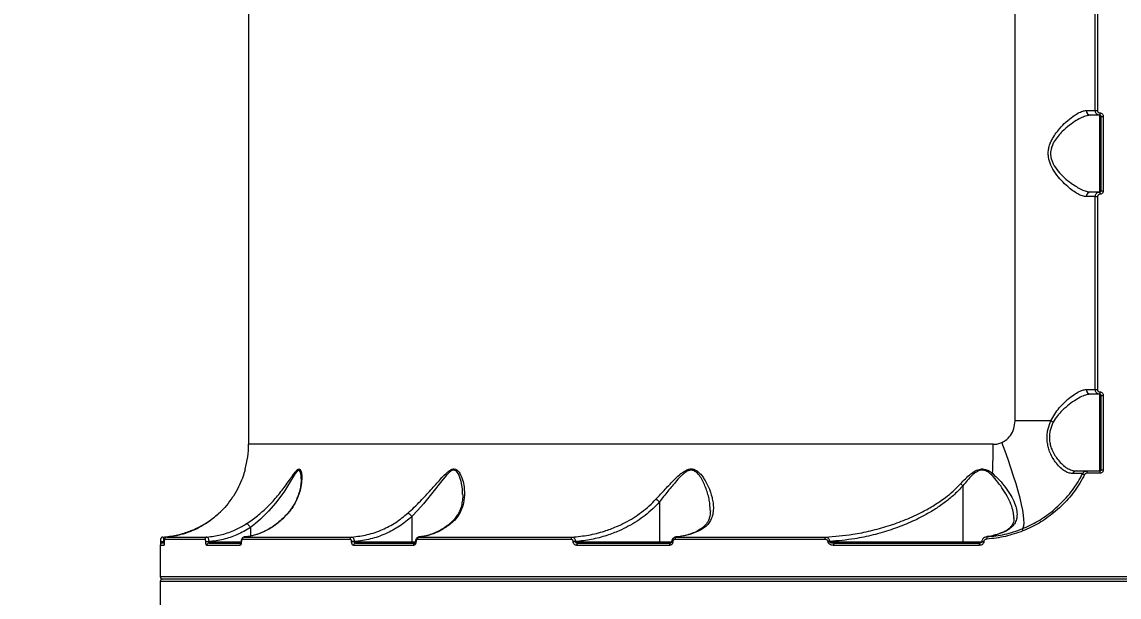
# Model space of a CAD drawing. Header units: millimetres. Extents: x -9608 to 9087, y -7864 to 6934.
# Drawn here: x 2937.5 to 3409.1, y 1965.2 to 2212.6 of the extents above; entities that cross this region are included whole.
import ezdxf

# ---------------------------------------------------------------- set-up
doc = ezdxf.new("R2010")
doc.units = ezdxf.units.MM
for name, color, linetype in [('DIKOM_ОБЪЕКТ', 7, 'Continuous'), ('DIKOM_РАЗМЕР_ЗОНА', 7, 'Continuous'), ('DIKOM_РАЗМЕР_ОБЪЕКТА', 7, 'Continuous')]:
    doc.layers.add(name, color=color, linetype=linetype)
doc.styles.add('style1', font='arial.ttf', dxfattribs={"width": 0.8})
doc.dimstyles.new('1-50', dxfattribs={"dimtxt": 300, "dimasz": 200, "dimexe": 100, "dimexo": 0, "dimgap": 100, "dimtad": 1, "dimtxsty": 'style1', "dimcen": 200, "dimclrd": 7, "dimclre": 7, "dimclrt": 7, "dimadec": 1, "dimazin": 2, "dimtfac": 1, "dimtmove": 0, "dimatfit": 2, "dimfxl": 0, "dimlwd": 25, "dimlwe": 18, "dimarcsym": 0})

# ---------------------------------------------------------------- blocks, each defined once
blk = doc.blocks.new('*D16')
at = {"layer": 'Defpoints', "color": 0, "transparency": 16777216}
for p in [(-6124.98, 3662.49), (7038.99, -2261.04), (7038.99, -7136.19)]:
    blk.add_point(p, dxfattribs=at)
at = {"layer": 'DIKOM_РАЗМЕР_ОБЪЕКТА', "color": 7, "lineweight": 18, "transparency": 16777216}
for p, q in [((-6124.98, 3662.49), (-6124.98, -7236.19)), ((7038.99, -2261.04), (7038.99, -7236.19))]:
    blk.add_line(p, q, dxfattribs=at)
at = {"layer": 'DIKOM_РАЗМЕР_ОБЪЕКТА', "color": 7, "lineweight": 25, "transparency": 16777216}
blk.add_line((-5924.98, -7136.19), (6838.99, -7136.19), dxfattribs=at)
at = {"layer": 'DIKOM_РАЗМЕР_ОБЪЕКТА', "color": 7, "transparency": 16777216}
for points in [[(-5924.98, -7102.86), (-5924.98, -7169.53), (-6124.98, -7136.19)], [(6838.99, -7102.86), (6838.99, -7169.53), (7038.99, -7136.19)]]:
    blk.add_solid(points, dxfattribs=at)
at = {"layer": 'DIKOM_РАЗМЕР_ОБЪЕКТА', "color": 7, "transparency": 16777216, "insert": (326.37, -6882.92), "char_height": 300, "attachment_point": 5, "style": 'style1'}
blk.add_mtext('13200', dxfattribs=at)
blk = doc.blocks.new('*D19')
at = {"layer": 'Defpoints', "color": 0, "transparency": 16777216}
for p in [(-8101.46, 2662.49), (9079.68, -1911.42), (9079.68, -7764.48)]:
    blk.add_point(p, dxfattribs=at)
at = {"layer": 'DIKOM_РАЗМЕР_ЗОНА', "color": 7, "lineweight": 18, "transparency": 16777216}
for p, q in [((-8101.46, 2662.49), (-8101.46, -7864.48)), ((9079.68, -1911.42), (9079.68, -7864.48))]:
    blk.add_line(p, q, dxfattribs=at)
at = {"layer": 'DIKOM_РАЗМЕР_ЗОНА', "color": 7, "lineweight": 25, "transparency": 16777216}
blk.add_line((-7901.46, -7764.48), (8879.68, -7764.48), dxfattribs=at)
at = {"layer": 'DIKOM_РАЗМЕР_ЗОНА', "color": 7, "transparency": 16777216}
for points in [[(-7901.46, -7731.15), (-7901.46, -7797.81), (-8101.46, -7764.48)], [(8879.68, -7731.15), (8879.68, -7797.81), (9079.68, -7764.48)]]:
    blk.add_solid(points, dxfattribs=at)
at = {"layer": 'DIKOM_РАЗМЕР_ЗОНА', "color": 7, "transparency": 16777216, "insert": (369.42, -7511.31), "char_height": 300, "attachment_point": 5, "style": 'style1'}
blk.add_mtext('17200', dxfattribs=at)

msp = doc.modelspace()

# ---------------------------------------------------------------- linework, layer by layer
at = {"layer": 'DIKOM_ОБЪЕКТ', "color": 7, "linetype": 'Continuous', "lineweight": 15}
for p, q in [((3034.885, 2401.013), (3034.885, 2030.913)), ((3364.383, 2040.963), (3364.383, 2390.963)), ((3398.883, 2174.463), (3398.883, 2257.463)), ((3399.844, 2257.463), (3399.844, 2174.463)), ((3395.023, 2174.463), (3398.883, 2174.463)), ((3398.883, 2174.463), (3399.844, 2174.463)), ((3400.882, 2172.463), (3396.838, 2172.463)), ((3400.882, 2139.463), (3400.882, 2172.463)), ((3401.385, 2171.963), (3402.347, 2171.963)), ((3401.385, 2139.963), (3401.385, 2171.963)), ((3402.347, 2171.963), (3402.347, 2139.963)), ((3398.883, 2137.463), (3395.023, 2137.463)), ((3396.838, 2139.463), (3400.882, 2139.463)), ((3398.883, 2137.463), (3399.844, 2137.463)), ((3398.883, 2054.463), (3398.883, 2137.463)), ((3399.844, 2137.463), (3399.844, 2054.463)), ((3401.385, 2139.963), (3402.347, 2139.963)), ((3395.023, 2054.463), (3398.883, 2054.463)), ((3400.882, 2052.463), (3396.838, 2052.463)), ((3398.883, 2054.463), (3399.844, 2054.463)), ((3400.882, 2019.463), (3400.882, 2052.463)), ((3401.385, 2051.963), (3402.347, 2051.963)), ((3401.385, 2019.963), (3401.385, 2051.963)), ((3402.347, 2051.963), (3402.347, 2019.963)), ((3379.794, 2040.963), (3364.383, 2040.963)), ((3355.029, 2030.913), (3034.885, 2030.913)), ((3395.267, 2019.463), (3400.882, 2019.463)), ((3401.385, 2019.963), (3402.347, 2019.963)), ((3057.437, 2016.093), (3057.437, 2016.516)), ((3400.851, 2018.463), (3395.221, 2018.463)), ((3341.968, 2013.076), (3341.968, 1988.963)), ((3211.536, 2006.123), (3211.536, 1988.963)), ((3105.121, 1999.851), (3105.121, 1988.963)), ((2999.683, 1991.02), (3017.078, 1991.02)), ((3033.038, 1991.02), (3079.318, 1991.02)), ((3035.648, 1995.078), (3035.648, 1991.447)), ((3108.218, 1991.02), (3174.045, 1991.02)), ((3218.982, 1991.087), (3218.555, 1991.053)), ((3218.692, 1991.02), (3282.87, 1991.02)), ((3358.737, 1992.861), (3358.707, 1992.851)), ((2996.89, 1987.463), (2996.89, 1973.963)), ((2998.477, 1987.463), (2996.89, 1987.463)), ((2997.058, 1988.996), (2997.058, 1988.963)), ((2998.386, 1988.996), (2997.058, 1988.996)), ((2998.386, 1988.963), (2997.058, 1988.963)), ((2998.492, 1988.463), (2997.882, 1988.463)), ((2998.569, 1989.02), (2998.386, 1988.996)), ((2998.386, 1988.996), (2998.386, 1988.963)), ((2998.386, 1988.963), (2998.645, 1988.963)), ((2998.645, 1989.066), (2998.645, 1988.963)), ((2998.645, 1989.066), (2998.645, 1988.963)), ((3016.193, 1990.023), (2998.752, 1990.023)), ((3016.483, 1988.963), (3016.483, 1989.018)), ((3017.78, 1989.018), (3016.483, 1989.018)), ((3017.78, 1988.963), (3016.483, 1988.963)), ((3031.146, 1987.463), (3016.94, 1987.463)), ((3017.78, 1989.018), (3017.78, 1988.963)), ((3017.78, 1988.963), (3031.696, 1988.963)), ((3017.902, 1988.463), (3031.528, 1988.463)), ((3031.696, 1989.043), (3031.696, 1988.963)), ((3031.772, 1989.043), (3031.696, 1989.043)), ((3031.772, 1988.963), (3031.696, 1988.963)), ((3031.772, 1989.043), (3031.772, 1988.963)), ((3078.571, 1990.023), (3032.184, 1990.023)), ((3079.181, 1988.963), (3079.181, 1989.043)), ((3080.31, 1989.043), (3079.181, 1989.043)), ((3080.31, 1988.963), (3079.181, 1988.963)), ((3105.838, 1987.463), (3080.127, 1987.463)), ((3080.31, 1989.043), (3080.31, 1988.963)), ((3080.31, 1988.963), (3105.121, 1988.963)), ((3080.92, 1988.463), (3106.586, 1988.463)), ((3105.121, 1988.963), (3106.555, 1988.963)), ((3106.601, 1989.018), (3106.601, 1988.963)), ((3106.86, 1989.018), (3106.601, 1989.018)), ((3106.86, 1988.963), (3106.601, 1988.963)), ((3106.86, 1989.018), (3106.86, 1988.963)), ((3173.511, 1990.023), (3107.532, 1990.023)), ((3174.472, 1988.963), (3174.472, 1989.066)), ((3175.372, 1989.066), (3174.472, 1989.066)), ((3175.372, 1988.963), (3174.472, 1988.963)), ((3175.372, 1989.066), (3175.372, 1988.963)), ((3175.372, 1988.963), (3211.536, 1988.963)), ((3215.869, 1987.463), (3175.998, 1987.463)), ((3176.578, 1988.463), (3216.342, 1988.463)), ((3211.536, 1988.963), (3216.754, 1988.963)), ((3216.754, 1988.996), (3216.754, 1988.963)), ((3217.273, 1988.996), (3216.754, 1988.996)), ((3217.273, 1988.963), (3216.754, 1988.963)), ((3217.273, 1988.996), (3217.273, 1988.963)), ((3282.565, 1990.023), (3218.249, 1990.023)), ((3284.03, 1988.963), (3284.03, 1989.085)), ((3284.686, 1989.085), (3284.03, 1989.085)), ((3284.686, 1988.963), (3284.03, 1988.963)), ((3284.686, 1989.085), (3284.686, 1988.963)), ((3284.686, 1988.963), (3341.968, 1988.963)), ((3349.033, 1987.463), (3286.38, 1987.463)), ((3286.685, 1988.463), (3349.2, 1988.463)), ((3341.968, 1988.963), (3350.146, 1988.963)), ((3350.131, 1989.057), (3350.131, 1988.963)), ((3350.131, 1989.057), (3350.986, 1989.057)), ((3350.131, 1988.963), (3350.986, 1988.963)), ((3350.986, 1989.057), (3350.986, 1988.963)), ((3415.881, 1973.963), (2996.89, 1973.963)), ((2996.89, 1971.963), (2996.89, 1958.463)), ((3415.881, 1971.963), (2996.89, 1971.963)), ((3415.881, 1972.963), (2997.882, 1972.963))]:
    msp.add_line(p, q, dxfattribs=at)
at = {"layer": 'DIKOM_ОБЪЕКТ', "color": 7, "linetype": 'Continuous', "lineweight": 15, "flags": 128}
for points in [[(3367.496, 1994.569), (3367.908, 1995.047), (3368.182, 1995.886), (3368.289, 1997.078), (3368.243, 1998.612), (3368.045, 2000.473), (3367.694, 2002.641), (3367.191, 2005.096), (3366.534, 2007.813), (3365.756, 2010.766), (3364.841, 2013.925), (3363.803, 2017.26), (3362.659, 2020.737), (3361.423, 2024.321), (3360.08, 2027.979), (3358.676, 2031.673)], [(3057.437, 2016.516), (3057.437, 2017.623), (3057.086, 2019.276), (3056.689, 2019.753), (3056.14, 2019.658), (3056.125, 2019.653), (3055.942, 2019.506), (3054.965, 2018.296), (3053.363, 2015.712), (3050.281, 2010.778), (3046.664, 2005.773), (3043.521, 2002.112), (3040.057, 1998.674), (3037.891, 1996.803), (3035.648, 1995.086), (3035.648, 1995.085), (3035.648, 1995.085)], [(3126.849, 2009.401), (3126.849, 2011.699), (3126.331, 2014.916), (3125.293, 2017.879), (3124.21, 2019.361), (3123.233, 2019.784), (3122.302, 2019.602), (3122.043, 2019.473), (3120.975, 2018.678), (3119.952, 2017.633), (3117.969, 2015.235), (3114.124, 2010.287), (3110.08, 2005.306), (3107.623, 2002.52), (3105.121, 1999.854), (3105.106, 1999.853), (3105.106, 1999.853)], [(3218.692, 1991.02), (3218.6, 1990.989), (3218.524, 1990.924), (3218.448, 1990.828), (3218.372, 1990.704), (3218.326, 1990.556), (3218.28, 1990.389), (3218.265, 1990.209), (3218.249, 1990.023)], [(3359.058, 1992.917), (3358.813, 1992.887), (3358.737, 1992.861)], [(3105.273, 1988.463), (3105.243, 1988.473), (3105.212, 1988.501), (3105.182, 1988.547), (3105.167, 1988.61), (3105.136, 1988.685), (3105.121, 1988.772), (3105.121, 1988.866), (3105.121, 1988.963)], [(3176.578, 1988.463), (3176.456, 1988.444), (3176.349, 1988.387), (3176.257, 1988.295), (3176.166, 1988.17), (3176.089, 1988.019), (3176.044, 1987.846), (3176.013, 1987.658), (3175.998, 1987.463)], [(3211.688, 1988.463), (3211.658, 1988.473), (3211.627, 1988.501), (3211.597, 1988.547), (3211.581, 1988.61), (3211.566, 1988.685), (3211.551, 1988.772), (3211.536, 1988.866), (3211.536, 1988.963)], [(3216.342, 1988.463), (3216.251, 1988.444), (3216.159, 1988.387), (3216.083, 1988.295), (3216.006, 1988.17), (3215.945, 1988.019), (3215.9, 1987.846), (3215.869, 1987.658), (3215.869, 1987.463)], [(3286.685, 1988.463), (3286.624, 1988.444), (3286.563, 1988.387), (3286.517, 1988.295), (3286.456, 1988.17), (3286.426, 1988.019), (3286.395, 1987.846), (3286.38, 1987.658), (3286.38, 1987.463)], [(3342.136, 1988.463), (3342.105, 1988.473), (3342.075, 1988.501), (3342.044, 1988.547), (3342.014, 1988.61), (3341.998, 1988.685), (3341.983, 1988.772), (3341.968, 1988.866), (3341.968, 1988.963)]]:
    msp.add_lwpolyline(points, dxfattribs=at)
at = {"layer": 'DIKOM_ОБЪЕКТ', "color": 7, "linetype": 'Continuous', "lineweight": 15}
for centre, radius, start, end in [((3396.932, 2174.373), 1.912, 177.29191, 267.18471), ((3406.745, 2173.143), 5.902, 176.88632, 186.60991), ((3396.933, 2137.553), 1.912, 92.82532, 182.70486), ((3406.752, 2138.784), 5.909, 173.3952, 183.10941), ((3396.933, 2054.373), 1.912, 177.29514, 267.17468), ((3406.746, 2053.142), 5.903, 176.88739, 186.60883), ((3383.403, 2046.621), 6.711, 237.47297, 247.47541), ((2994.884, 2030.913), 40, 344.5152, 0), ((3140.406, 2030.182), 214.625, 356.86264, 0.19527), ((3390.839, 2017.699), 1.765, 91.90604, 158.76605), ((3400.513, 2018.722), 5.298, 171.95838, 182.79931), ((3406.745, 2018.784), 5.902, 173.39009, 183.11368), ((3358.641, 2014.745), 5.393, 136.82232, 145.34707), ((3401.063, 2031.444), 15.115, 239.89737, 243.51082), ((3336.003, 2006.935), 8.561, 45.83211, 54.73572), ((3383.604, 2003.842), 3.578, 207.67701, 222.94053), ((2999.763, 1990.012), 1.011, 94.55391, 179.39791), ((3017.157, 1990.059), 0.965, 94.7134, 182.11481), ((3033.146, 1990.063), 0.963, 96.42376, 182.39622), ((3079.51, 1990.097), 0.943, 101.76095, 184.52117), ((3108.473, 1990.11), 0.945, 105.61634, 185.28875), ((3174.448, 1990.163), 0.947, 115.17355, 188.48828), ((3283.739, 1990.209), 1.188, 136.9592, 189.01252), ((3353.999, 1990.505), 1.756, 159.10475, 192.12723), ((3370.391, 1994.879), 2.912, 186.10727, 205.14444), ((2997.884, 1987.463), 1, 90, 180), ((2999.459, 1987.47), 0.982, 153.02261, 180.38857), ((3017.931, 1987.473), 0.99, 91.67923, 180.59086), ((3032.216, 1987.457), 1.07, 128.9871, 179.65772), ((3081.035, 1987.557), 0.913, 97.21827, 185.93001), ((3106.794, 1987.55), 0.96, 111.09019, 185.22447), ((3350.681, 1987.7), 1.666, 152.75196, 188.19496), ((2997.884, 1973.963), 1, 180, 270), ((2997.884, 1971.963), 1, 90, 180)]:
    msp.add_arc(centre, radius, start, end, dxfattribs=at)
for points, knots in [([(3395.023, 2137.463), (3394.481, 2137.525), (3393.378, 2137.65), (3391.402, 2138.572), (3389.272, 2139.926), (3386.899, 2141.796), (3384.327, 2144.261), (3381.764, 2147.337), (3379.713, 2150.753), (3378.782, 2153.866), (3378.623, 2156.31), (3378.853, 2158.177), (3379.361, 2160.026), (3380.284, 2162.132), (3381.681, 2164.384), (3383.758, 2167.027), (3386.321, 2169.636), (3389.023, 2171.842), (3391.454, 2173.386), (3393.428, 2174.297), (3394.522, 2174.411), (3395.023, 2174.463)], [0, 0, 0, 0, 0.0545306, 0.1109926, 0.1659291, 0.2220385, 0.2890502, 0.3579032, 0.4226225, 0.4773571, 0.5047171, 0.533075, 0.5623102, 0.5923537, 0.639954, 0.6886358, 0.7592955, 0.8321003, 0.8902229, 0.9498492, 1, 1, 1, 1]), ([(3400.882, 2172.463), (3400.733, 2172.473), (3400.364, 2172.496), (3399.805, 2172.741), (3399.301, 2173.192), (3398.94, 2173.785), (3398.902, 2174.238), (3398.883, 2174.463)], [0, 0, 0, 0, 0.1424225, 0.3540931, 0.5693732, 0.7856537, 1, 1, 1, 1]), ([(3399.844, 2174.463), (3399.858, 2174.351), (3399.886, 2174.13), (3400.042, 2173.82), (3400.306, 2173.605), (3400.587, 2173.478), (3400.774, 2173.468), (3400.851, 2173.463)], [0, 0, 0, 0, 0.2140486, 0.4246436, 0.6426411, 0.8533771, 1, 1, 1, 1]), ([(3396.838, 2172.463), (3396.314, 2172.416), (3395.177, 2172.314), (3393.091, 2171.512), (3390.577, 2170.158), (3387.737, 2168.185), (3385.054, 2165.897), (3382.849, 2163.512), (3381.395, 2161.523), (3380.404, 2159.619), (3379.763, 2157.682), (3379.623, 2155.954), (3379.804, 2154.332), (3380.125, 2153.045), (3381.078, 2150.856), (3382.92, 2148.264), (3385.582, 2145.523), (3388.283, 2143.355), (3390.779, 2141.668), (3392.982, 2140.472), (3395.062, 2139.638), (3396.24, 2139.522), (3396.838, 2139.463)], [0, 0, 0, 0, 0.0507241, 0.1099636, 0.1707792, 0.242667, 0.3165545, 0.3637567, 0.4120251, 0.4401003, 0.4688714, 0.5101065, 0.521086, 0.5467956, 0.5734052, 0.6369821, 0.7045206, 0.7742033, 0.8302722, 0.8872707, 0.9427967, 1, 1, 1, 1]), ([(3400.851, 2173.463), (3400.959, 2173.455), (3401.237, 2173.436), (3401.66, 2173.258), (3402.046, 2172.92), (3402.307, 2172.469), (3402.334, 2172.132), (3402.347, 2171.963)], [0, 0, 0, 0, 0.1375238, 0.3551455, 0.5714577, 0.7860179, 1, 1, 1, 1]), ([(3401.385, 2171.963), (3401.379, 2172.019), (3401.365, 2172.13), (3401.286, 2172.281), (3401.159, 2172.399), (3401.013, 2172.453), (3400.918, 2172.46), (3400.882, 2172.463)], [0, 0, 0, 0, 0.2133886, 0.4235361, 0.6339462, 0.8627258, 1, 1, 1, 1]), ([(3398.883, 2137.463), (3398.891, 2137.61), (3398.912, 2137.982), (3399.16, 2138.541), (3399.607, 2139.055), (3400.21, 2139.394), (3400.659, 2139.44), (3400.882, 2139.463)], [0, 0, 0, 0, 0.1406623, 0.3560374, 0.5700687, 0.7870623, 1, 1, 1, 1]), ([(3400.851, 2138.463), (3400.737, 2138.453), (3400.511, 2138.432), (3400.214, 2138.254), (3399.979, 2138.007), (3399.871, 2137.72), (3399.852, 2137.536), (3399.844, 2137.463)], [0, 0, 0, 0, 0.2172153, 0.4294685, 0.6461919, 0.8590739, 1, 1, 1, 1]), ([(3402.347, 2139.963), (3402.342, 2139.853), (3402.331, 2139.573), (3402.138, 2139.154), (3401.801, 2138.771), (3401.352, 2138.515), (3401.017, 2138.48), (3400.851, 2138.463)], [0, 0, 0, 0, 0.1408428, 0.3569948, 0.5724333, 0.7883166, 1, 1, 1, 1]), ([(3400.882, 2139.463), (3400.939, 2139.469), (3401.053, 2139.481), (3401.207, 2139.563), (3401.317, 2139.694), (3401.372, 2139.834), (3401.382, 2139.926), (3401.385, 2139.963)], [0, 0, 0, 0, 0.2173417, 0.4379085, 0.6475658, 0.8597298, 1, 1, 1, 1]), ([(3379.794, 2040.963), (3380.317, 2041.986), (3381.365, 2044.033), (3383.631, 2046.884), (3386.259, 2049.582), (3388.976, 2051.807), (3391.402, 2053.357), (3393.405, 2054.29), (3394.508, 2054.408), (3395.023, 2054.463)], [0, 0, 0, 0, 0.1281683, 0.2566459, 0.4269155, 0.5969319, 0.737482, 0.8775581, 1, 1, 1, 1]), ([(3396.838, 2052.463), (3396.293, 2052.414), (3395.128, 2052.308), (3393.032, 2051.48), (3390.505, 2050.11), (3387.655, 2048.129), (3384.929, 2045.745), (3382.525, 2043.211), (3381.401, 2041.36), (3380.832, 2040.422)], [0, 0, 0, 0, 0.1229168, 0.262427, 0.4059996, 0.5748221, 0.7480685, 0.8723483, 1, 1, 1, 1]), ([(3400.882, 2052.463), (3400.733, 2052.472), (3400.363, 2052.496), (3399.805, 2052.741), (3399.301, 2053.192), (3398.94, 2053.786), (3398.902, 2054.238), (3398.883, 2054.463)], [0, 0, 0, 0, 0.1424183, 0.3541121, 0.5693859, 0.78566, 1, 1, 1, 1]), ([(3399.844, 2054.463), (3399.858, 2054.351), (3399.886, 2054.13), (3400.042, 2053.82), (3400.306, 2053.605), (3400.586, 2053.478), (3400.774, 2053.467), (3400.851, 2053.463)], [0, 0, 0, 0, 0.2141745, 0.4247465, 0.6426214, 0.8533931, 1, 1, 1, 1]), ([(3400.851, 2053.463), (3400.959, 2053.455), (3401.237, 2053.435), (3401.66, 2053.258), (3402.046, 2052.92), (3402.307, 2052.469), (3402.334, 2052.132), (3402.347, 2051.963)], [0, 0, 0, 0, 0.1375336, 0.3551327, 0.5715274, 0.786103, 1, 1, 1, 1]), ([(3401.385, 2051.963), (3401.379, 2052.019), (3401.365, 2052.13), (3401.286, 2052.281), (3401.159, 2052.399), (3401.013, 2052.453), (3400.918, 2052.46), (3400.882, 2052.463)], [0, 0, 0, 0, 0.21340967, 0.42331003, 0.63394438, 0.8627465, 1, 1, 1, 1]), ([(3358.676, 2031.673), (3359.198, 2031.939), (3360.654, 2032.685), (3362.574, 2034.697), (3364.094, 2037.643), (3364.286, 2039.85), (3364.383, 2040.963)], [0, 0, 0, 0, 0.1533485, 0.4283857, 0.711478, 1, 1, 1, 1]), ([(3389.194, 2018.338), (3388.583, 2018.398), (3387.342, 2018.521), (3385.411, 2019.522), (3383.526, 2021.106), (3381.803, 2023.094), (3380.388, 2025.398), (3379.321, 2027.603), (3378.631, 2029.855), (3378.196, 2031.993), (3378.108, 2034.275), (3378.403, 2037.119), (3379.102, 2039.368), (3379.702, 2040.75), (3379.794, 2040.963)], [0, 0, 0, 0, 0.1084139, 0.2202783, 0.3275633, 0.4384002, 0.5237376, 0.6115682, 0.6744809, 0.739111, 0.8027882, 0.86892, 0.9797516, 1, 1, 1, 1]), ([(3380.832, 2040.422), (3380.734, 2040.227), (3380.108, 2038.971), (3379.405, 2036.988), (3379.105, 2034.484), (3379.144, 2033.075), (3379.332, 2031.648), (3379.63, 2030.199), (3380.415, 2028.143), (3381.516, 2026.072), (3383.014, 2023.956), (3384.809, 2022.08), (3386.783, 2020.61), (3388.81, 2019.65), (3390.118, 2019.526), (3390.781, 2019.463)], [0, 0, 0, 0, 0.0200901, 0.128696, 0.1852236, 0.2439611, 0.2548276, 0.3167041, 0.3805914, 0.4664618, 0.5545682, 0.6637905, 0.776049, 0.8865119, 1, 1, 1, 1]), ([(3355.029, 2030.913), (3355.09, 2030.914), (3355.735, 2030.917), (3356.99, 2031.044), (3358.108, 2031.461), (3358.676, 2031.673)], [0, 0, 0, 0, 0.0488894, 0.5165817, 1, 1, 1, 1]), ([(3033.435, 2020.242), (3033.436, 2020.253), (3033.439, 2020.284), (3033.229, 2019.427), (3032.818, 2018.085), (3032.014, 2015.758), (3030.659, 2012.589), (3028.933, 2009.49), (3027.733, 2007.754), (3027.423, 2007.306)], [0, 0, 0, 0, 0.0622884, 0.1624419, 0.281499, 0.401117, 0.6559999, 0.9111929, 1, 1, 1, 1]), ([(3034, 1996.788), (3034.796, 1997.32), (3036.388, 1998.385), (3039.258, 2000.599), (3042.496, 2003.44), (3046.249, 2007.32), (3049.839, 2011.772), (3052.732, 2015.877), (3054.68, 2018.742), (3055.673, 2019.878), (3056.319, 2020.304), (3056.79, 2020.386), (3057.364, 2019.766), (3057.794, 2017.998), (3057.803, 2015.172), (3057.204, 2011.351), (3055.811, 2007.183), (3053.869, 2003.686), (3052.325, 2001.827), (3051.913, 2001.331)], [0, 0, 0, 0, 0.0444672, 0.0889327, 0.1636002, 0.2382461, 0.3367638, 0.4352424, 0.4935157, 0.5321015, 0.5401873, 0.5664792, 0.592657, 0.6382133, 0.7083301, 0.7787017, 0.8724398, 0.96596, 1, 1, 1, 1]), ([(3103.397, 2001.331), (3104.305, 2002.168), (3106.121, 2003.841), (3109.449, 2007.161), (3113.245, 2011.296), (3116.79, 2015.31), (3119.27, 2017.958), (3120.767, 2019.313), (3122.02, 2020.129), (3123.31, 2020.448), (3124.638, 2019.912), (3125.897, 2018.291), (3126.964, 2015.742), (3127.677, 2012.09), (3127.802, 2007.902), (3126.928, 2003.861), (3125.373, 2000.639), (3123.729, 1998.44), (3122.37, 1997.249), (3121.844, 1996.788)], [0, 0, 0, 0, 0.0567767, 0.1135713, 0.2117662, 0.3100671, 0.3620604, 0.388712, 0.4154137, 0.4458095, 0.4741682, 0.5168161, 0.5810055, 0.645385, 0.7421858, 0.8388412, 0.9001281, 0.9613708, 1, 1, 1, 1]), ([(3210.025, 2007.306), (3211.34, 2008.742), (3214.003, 2011.648), (3217.558, 2015.42), (3220.289, 2017.988), (3222.151, 2019.334), (3223.633, 2020.115), (3225.191, 2020.419), (3226.797, 2020.079), (3228.273, 2019.086), (3229.595, 2017.697), (3231.066, 2015.582), (3232.787, 2012.347), (3234.023, 2008.791), (3234.613, 2005.668), (3234.759, 2003.19), (3234.528, 2000.648), (3233.686, 1998.319), (3232.353, 1996.374), (3230.733, 1994.885), (3229.326, 1994.124), (3228.686, 1993.779)], [0, 0, 0, 0, 0.0913516, 0.1849492, 0.2390059, 0.2665514, 0.294695, 0.3211058, 0.347491, 0.3830779, 0.4183789, 0.4536172, 0.5268271, 0.6259641, 0.6771217, 0.7282611, 0.7903987, 0.8541091, 0.9046792, 0.9566911, 1, 1, 1, 1]), ([(3233.34, 2002.47), (3233.276, 2003.913), (3233.14, 2006.959), (3231.927, 2010.941), (3230.652, 2014.191), (3229.469, 2016.472), (3228.067, 2018.317), (3226.602, 2019.529), (3225.146, 2019.896), (3223.779, 2019.576), (3222.53, 2018.812), (3221.691, 2018.119), (3220.445, 2016.968), (3218.314, 2014.639), (3215.129, 2010.69), (3212.734, 2007.646), (3211.536, 2006.123)], [0, 0, 0, 0, 0.1289742, 0.2722174, 0.3393081, 0.4064583, 0.4730904, 0.520232, 0.5543041, 0.5882094, 0.622385, 0.6571465, 0.6628098, 0.7380415, 0.8688644, 1, 1, 1, 1]), ([(3340.945, 2013.925), (3341.634, 2014.668), (3343.011, 2016.153), (3345.124, 2018.047), (3347.259, 2019.558), (3349.288, 2020.352), (3351.308, 2020.323), (3353.102, 2019.65), (3354.16, 2018.85), (3354.709, 2018.435)], [0, 0, 0, 0, 0.1849386, 0.3696798, 0.5092039, 0.6526206, 0.7508097, 0.8706079, 1, 1, 1, 1]), ([(3354.205, 2017.812), (3353.719, 2018.244), (3352.802, 2019.061), (3351.204, 2019.793), (3349.481, 2019.821), (3348.333, 2019.332), (3347.081, 2018.575), (3345.657, 2017.379), (3343.79, 2015.394), (3342.576, 2013.849), (3341.968, 2013.076)], [0, 0, 0, 0, 0.1299718, 0.2453407, 0.3381593, 0.4560574, 0.4776233, 0.6178351, 0.8087266, 1, 1, 1, 1]), ([(3390.781, 2019.463), (3391.624, 2019.463), (3393.362, 2019.463), (3394.942, 2019.463), (3395.158, 2019.463), (3395.267, 2019.463)], [0, 0, 0, 0, 0.31743689, 0.65389584, 1, 1, 1, 1]), ([(3393.481, 2018.367), (3393.511, 2018.419), (3393.652, 2018.664), (3393.992, 2019.055), (3394.595, 2019.394), (3395.044, 2019.44), (3395.267, 2019.463)], [0, 0, 0, 0, 0.0817643, 0.3870156, 0.6964458, 1, 1, 1, 1]), ([(3402.347, 2019.963), (3402.342, 2019.853), (3402.331, 2019.573), (3402.138, 2019.154), (3401.801, 2018.771), (3401.352, 2018.515), (3401.017, 2018.48), (3400.851, 2018.463)], [0, 0, 0, 0, 0.14075328, 0.357017, 0.57239751, 0.78829891, 1, 1, 1, 1]), ([(3400.882, 2019.463), (3400.939, 2019.469), (3401.053, 2019.481), (3401.207, 2019.563), (3401.317, 2019.694), (3401.372, 2019.834), (3401.382, 2019.926), (3401.385, 2019.963)], [0, 0, 0, 0, 0.2173529, 0.4379311, 0.6478291, 0.8597226, 1, 1, 1, 1]), ([(3057.498, 2016.518), (3057.497, 2016.164), (3057.493, 2015.239), (3057.352, 2013.514), (3056.933, 2011.326), (3056.224, 2008.892), (3055.227, 2006.54), (3054.018, 2004.349), (3052.822, 2002.608), (3051.941, 2001.603), (3051.608, 2001.223)], [0, 0, 0, 0, 0.0739277, 0.1932517, 0.3370467, 0.489014, 0.6477869, 0.7868357, 0.9194309, 1, 1, 1, 1]), ([(3363.864, 1999.22), (3363.852, 1999.904), (3363.824, 2001.514), (3362.992, 2004.371), (3361.525, 2007.749), (3359.464, 2011.229), (3357.097, 2014.683), (3355.175, 2016.762), (3354.205, 2017.812)], [0, 0, 0, 0, 0.122551, 0.2885892, 0.472805, 0.6614112, 0.8291136, 1, 1, 1, 1]), ([(3354.709, 2018.435), (3355.74, 2017.468), (3357.827, 2015.509), (3360.395, 2012.247), (3362.645, 2008.925), (3364.227, 2005.736), (3365.158, 2002.8), (3365.353, 2000.308), (3364.919, 1998.118), (3363.917, 1996.263), (3362.28, 1994.616), (3360.532, 1993.549), (3359.341, 1993.038), (3359.058, 1992.917)], [0, 0, 0, 0, 0.1024683, 0.2075037, 0.3192031, 0.4334836, 0.5323884, 0.6339351, 0.7172357, 0.8028144, 0.8862169, 0.9729539, 1, 1, 1, 1]), ([(3380.435, 2002.18), (3382.501, 2004.016), (3385.629, 2006.797), (3389.11, 2011.197), (3391.514, 2014.673), (3392.832, 2017.148), (3393.481, 2018.367)], [0, 0, 0, 0, 0.3954128, 0.5986961, 0.8024267, 1, 1, 1, 1]), ([(3394.321, 2017.915), (3393.656, 2016.673), (3392.325, 2014.188), (3389.939, 2010.689), (3387.257, 2007.363), (3384.287, 2004.23), (3382.085, 2002.345), (3380.984, 2001.404)], [0, 0, 0, 0, 0.1974729, 0.3951094, 0.5930128, 0.7966734, 1, 1, 1, 1]), ([(3393.481, 2018.367), (3393.389, 2018.365), (3393.2, 2018.362), (3391.798, 2018.354), (3390.307, 2018.345), (3389.442, 2018.34), (3389.194, 2018.338)], [0, 0, 0, 0, 0.3361544, 0.6820799, 0.9087552, 1, 1, 1, 1]), ([(3395.221, 2018.463), (3395.107, 2018.453), (3394.881, 2018.432), (3394.583, 2018.254), (3394.407, 2018.065), (3394.335, 2017.941), (3394.321, 2017.915)], [0, 0, 0, 0, 0.3088278, 0.6106443, 0.9188029, 1, 1, 1, 1]), ([(3126.941, 2009.385), (3126.948, 2009.19), (3126.984, 2008.129), (3126.79, 2006.296), (3126.313, 2004.035), (3125.575, 2002.061), (3124.637, 2000.329), (3123.403, 1998.715), (3122.289, 1997.492), (3121.472, 1996.886), (3121.265, 1996.732)], [0, 0, 0, 0, 0.0404698, 0.2201058, 0.3909958, 0.534076, 0.6703161, 0.8143774, 0.9528657, 1, 1, 1, 1]), ([(3282.87, 1991.02), (3286.804, 1991.329), (3293.329, 1991.841), (3302.314, 1993.655), (3309.918, 1995.732), (3317.41, 1998.425), (3324.022, 2001.462), (3329.705, 2004.692), (3334.092, 2007.685), (3337.867, 2010.762), (3339.916, 2012.868), (3340.945, 2013.925)], [0, 0, 0, 0, 0.1866614, 0.3097093, 0.4327305, 0.5585641, 0.6843855, 0.7740435, 0.8643937, 0.9318558, 1, 1, 1, 1]), ([(3341.968, 2013.076), (3340.797, 2011.821), (3338.456, 2009.311), (3334.45, 2006.039), (3330.19, 2003.056), (3324.884, 1999.949), (3318.555, 1996.884), (3311.094, 1994.058), (3303.385, 1991.835), (3294.566, 1989.97), (3288.288, 1989.407), (3284.686, 1989.085)], [0, 0, 0, 0, 0.0792832, 0.1586078, 0.2405285, 0.3226573, 0.4472281, 0.5719177, 0.6998837, 0.8278489, 1, 1, 1, 1]), ([(3027.423, 2007.306), (3026.513, 2006.099), (3024.679, 2003.669), (3021.592, 2000.624), (3018.341, 1997.984), (3014.964, 1995.781), (3011.397, 1993.961), (3007.706, 1992.546), (3003.777, 1991.492), (3001.084, 1991.182), (2999.683, 1991.02)], [0, 0, 0, 0, 0.1235683, 0.2488795, 0.3690468, 0.4907781, 0.6126353, 0.7379801, 0.8635779, 1, 1, 1, 1]), ([(3174.045, 1991.02), (3176.362, 1991.243), (3181.025, 1991.692), (3187.38, 1993.317), (3193.912, 1995.728), (3199.286, 1998.517), (3203.907, 2001.701), (3207.156, 2004.352), (3209.09, 2006.343), (3210.025, 2007.306)], [0, 0, 0, 0, 0.1741166, 0.350309, 0.488106, 0.6923651, 0.7971622, 0.9019422, 1, 1, 1, 1]), ([(3211.536, 2006.126), (3210.581, 2005.116), (3208.637, 2003.058), (3205.388, 2000.32), (3201.875, 1997.814), (3198.147, 1995.596), (3193.816, 1993.485), (3188.534, 1991.485), (3182.236, 1989.811), (3177.67, 1989.316), (3175.372, 1989.066)], [0, 0, 0, 0, 0.1000471, 0.20369703, 0.30736449, 0.41379064, 0.52047258, 0.66026688, 0.82904858, 1, 1, 1, 1]), ([(3210.025, 2007.306), (3210.076, 2007.279), (3210.237, 2007.192), (3210.564, 2006.964), (3211.04, 2006.584), (3211.369, 2006.28), (3211.536, 2006.126)], [0, 0, 0, 0, 0.1097577, 0.349539, 0.6716306, 1, 1, 1, 1]), ([(3211.536, 2006.123), (3211.536, 2006.124), (3211.536, 2006.125), (3211.536, 2006.126), (3211.536, 2006.126), (3211.536, 2006.126)], [0, 0, 0, 0, 0.4959982, 0.8540179, 1, 1, 1, 1]), ([(3010.135, 1993.779), (3010.729, 1994.023), (3012.179, 1994.618), (3014.498, 1995.778), (3017.316, 1997.452), (3020.156, 1999.485), (3021.935, 2001.132), (3022.769, 2001.905)], [0, 0, 0, 0, 0.1308338, 0.3189604, 0.5070458, 0.7688743, 1, 1, 1, 1]), ([(3051.913, 2001.331), (3050.661, 2000.008), (3048.125, 1997.327), (3044.237, 1994.673), (3040.471, 1992.797), (3036.897, 1991.56), (3034.33, 1991.201), (3033.038, 1991.02)], [0, 0, 0, 0, 0.23072684, 0.46732142, 0.62676139, 0.81210292, 1, 1, 1, 1]), ([(3051.654, 2001.174), (3050.992, 2000.449), (3049.631, 1998.959), (3047.39, 1997.017), (3045.011, 1995.278), (3042.553, 1993.822), (3040.865, 1993.095), (3040.042, 1992.74)], [0, 0, 0, 0, 0.1918446, 0.3942643, 0.5981385, 0.803916, 1, 1, 1, 1]), ([(3051.913, 2001.331), (3051.877, 2001.317), (3051.783, 2001.28), (3051.703, 2001.208), (3051.654, 2001.165)], [0, 0, 0, 0, 0.38460635, 1, 1, 1, 1]), ([(3079.318, 1991.02), (3081.541, 1991.291), (3086.045, 1991.841), (3092.378, 1994.065), (3098.297, 1997.151), (3101.682, 1999.926), (3103.397, 2001.331)], [0, 0, 0, 0, 0.2535967, 0.5139532, 0.7538114, 1, 1, 1, 1]), ([(3105.121, 1999.851), (3103.386, 1998.411), (3099.874, 1995.495), (3093.814, 1992.289), (3087.257, 1989.937), (3082.646, 1989.344), (3080.31, 1989.043)], [0, 0, 0, 0, 0.2421325, 0.49014, 0.7416391, 1, 1, 1, 1]), ([(3103.397, 2001.331), (3103.431, 2001.317), (3103.532, 2001.273), (3103.803, 2001.123), (3104.198, 2000.821), (3104.67, 2000.361), (3104.96, 2000.023), (3105.106, 1999.853)], [0, 0, 0, 0, 0.0863848, 0.2547826, 0.5049573, 0.7515052, 1, 1, 1, 1]), ([(3105.106, 1999.853), (3105.113, 1999.855), (3105.121, 1999.857), (3105.121, 1999.851), (3105.121, 1999.851), (3105.121, 1999.851)], [0, 0, 0, 0, 0.9015216, 0.9859421, 1, 1, 1, 1]), ([(3233.401, 2002.497), (3233.389, 2001.992), (3233.361, 2000.833), (3233.018, 1999.276), (3232.491, 1997.842), (3231.739, 1996.651), (3230.666, 1995.538), (3229.443, 1994.585), (3228.451, 1994.069), (3228.015, 1993.842)], [0, 0, 0, 0, 0.1332761, 0.3056501, 0.4477033, 0.5938386, 0.7433292, 0.8871226, 1, 1, 1, 1]), ([(3367.496, 1994.569), (3369.77, 1995.577), (3374.368, 1997.614), (3378.398, 2000.647), (3380.435, 2002.18)], [0, 0, 0, 0, 0.4945451, 1, 1, 1, 1]), ([(3380.984, 2001.404), (3378.951, 1999.874), (3374.834, 1996.776), (3370.134, 1994.695), (3367.755, 1993.642)], [0, 0, 0, 0, 0.4937271, 1, 1, 1, 1]), ([(3017.078, 1991.02), (3019.007, 1991.262), (3022.917, 1991.753), (3027.884, 1993.479), (3031.555, 1995.271), (3033.323, 1996.368), (3034, 1996.788)], [0, 0, 0, 0, 0.3245347, 0.6574882, 0.868837, 1, 1, 1, 1]), ([(3034, 1996.788), (3034.015, 1996.788), (3034.074, 1996.787), (3034.219, 1996.744), (3034.491, 1996.554), (3034.898, 1996.173), (3035.306, 1995.663), (3035.534, 1995.277), (3035.648, 1995.085)], [0, 0, 0, 0, 0.0387303, 0.1499554, 0.3614216, 0.5764942, 0.7893732, 1, 1, 1, 1]), ([(3121.326, 1996.717), (3121.022, 1996.464), (3119.965, 1995.586), (3118.052, 1994.352), (3115.566, 1993.044), (3113.017, 1992.042), (3110.524, 1991.348), (3108.886, 1991.146), (3108.127, 1991.052)], [0, 0, 0, 0, 0.0758768, 0.2640961, 0.4542231, 0.6444913, 0.8353488, 1, 1, 1, 1]), ([(3121.844, 1996.788), (3120.502, 1995.81), (3117.784, 1993.829), (3113.744, 1992.13), (3110.517, 1991.298), (3108.814, 1991.092), (3108.218, 1991.02)], [0, 0, 0, 0, 0.3181941, 0.6442006, 0.8754916, 1, 1, 1, 1]), ([(3121.844, 1996.788), (3121.819, 1996.788), (3121.718, 1996.787), (3121.539, 1996.763), (3121.438, 1996.674), (3121.387, 1996.629)], [0, 0, 0, 0, 0.1420363, 0.5632552, 1, 1, 1, 1]), ([(3363.895, 1999.225), (3363.904, 1999.051), (3363.938, 1998.407), (3363.704, 1997.438), (3363.261, 1996.327), (3362.563, 1995.367), (3361.652, 1994.483), (3360.475, 1993.704), (3359.485, 1993.152), (3358.841, 1992.916), (3358.707, 1992.867)], [0, 0, 0, 0, 0.0622848, 0.2308103, 0.4061888, 0.553316, 0.6921298, 0.8401171, 0.9667372, 1, 1, 1, 1]), ([(2998.004, 1991.017), (2997.999, 1991.017), (2997.878, 1991.029), (2997.665, 1990.943), (2997.428, 1990.781), (2997.257, 1990.61), (2997.162, 1990.431), (2997.126, 1990.281), (2997.08, 1990.178), (2997.095, 1990.092), (2997.052, 1989.954), (2997.06, 1989.726), (2997.058, 1989.348), (2997.058, 1989.105), (2997.058, 1988.996)], [0, 0, 0, 0, 0.0052482, 0.1246874, 0.2195862, 0.3032974, 0.3710337, 0.4261181, 0.4671089, 0.5036932, 0.5649025, 0.7524887, 0.8880899, 1, 1, 1, 1]), ([(2998.004, 1991.017), (2997.999, 1991.017), (2997.878, 1991.029), (2997.665, 1990.943), (2997.428, 1990.781), (2997.257, 1990.61), (2997.162, 1990.431), (2997.126, 1990.281), (2997.08, 1990.178), (2997.095, 1990.092), (2997.052, 1989.954), (2997.06, 1989.726), (2997.058, 1989.348), (2997.058, 1989.105), (2997.058, 1988.996)], [0, 0, 0, 0, 0.0052482, 0.1246874, 0.2195862, 0.3032974, 0.3710337, 0.4261181, 0.4671089, 0.5036932, 0.5649025, 0.7524887, 0.8880899, 1, 1, 1, 1]), ([(2998.019, 1991.02), (2999.941, 1991.238), (3003.711, 1991.666), (3007.714, 1992.863), (3009.8, 1993.652), (3010.135, 1993.779)], [0, 0, 0, 0, 0.4661047, 0.9141967, 1, 1, 1, 1]), ([(2998.019, 1991.02), (2998.051, 1991.006), (2998.12, 1990.976), (2998.197, 1990.683), (2998.3, 1990.223), (2998.361, 1989.642), (2998.378, 1989.212), (2998.386, 1988.996)], [0, 0, 0, 0, 0.18482989, 0.39840646, 0.60122743, 0.79904658, 1, 1, 1, 1]), ([(2999.667, 1991.02), (2999.667, 1991.02), (2999.667, 1991.106), (2999.283, 1990.914), (2999.084, 1990.787), (2998.895, 1990.589), (2998.81, 1990.39), (2998.738, 1990.197), (2998.697, 1989.959), (2998.66, 1989.645), (2998.644, 1989.285), (2998.645, 1989.092), (2998.645, 1989.029)], [0, 0, 0, 0, 0.0001186, 0.1295259, 0.2344952, 0.3265876, 0.4080862, 0.4901606, 0.6057908, 0.7967832, 0.933929, 1, 1, 1, 1]), ([(3010.135, 1993.779), (3010.14, 1993.782), (3010.179, 1993.809), (3010.329, 1993.815), (3010.431, 1993.705), (3010.455, 1993.678)], [0, 0, 0, 0, 0.09375895, 0.7797105, 1, 1, 1, 1]), ([(3017.078, 1991.02), (3017.151, 1990.999), (3017.298, 1990.956), (3017.474, 1990.609), (3017.654, 1990.105), (3017.751, 1989.541), (3017.771, 1989.167), (3017.78, 1989.018)], [0, 0, 0, 0, 0.2143912, 0.4272818, 0.6424286, 0.8575782, 1, 1, 1, 1]), ([(3035.648, 1995.078), (3033.76, 1993.985), (3030.066, 1991.848), (3024.007, 1989.805), (3019.872, 1989.283), (3017.78, 1989.018)], [0, 0, 0, 0, 0.340502, 0.6663342, 1, 1, 1, 1]), ([(3032.993, 1990.998), (3032.878, 1990.984), (3032.624, 1990.954), (3032.289, 1990.734), (3032.014, 1990.401), (3031.798, 1989.933), (3031.674, 1989.446), (3031.703, 1989.122), (3031.711, 1989.043)], [0, 0, 0, 0, 0.1315463, 0.2916506, 0.4519482, 0.6475123, 0.9135471, 1, 1, 1, 1]), ([(3040.042, 1992.74), (3040.001, 1992.721), (3039.094, 1992.306), (3037.264, 1991.774), (3034.941, 1991.212), (3033.512, 1991.094), (3032.993, 1991.051)], [0, 0, 0, 0, 0.01785952, 0.39847603, 0.78150211, 1, 1, 1, 1]), ([(3035.648, 1995.085), (3035.648, 1995.083), (3035.648, 1995.081), (3035.648, 1995.079), (3035.648, 1995.078)], [0, 0, 0, 0, 0.5877548, 1, 1, 1, 1]), ([(3079.318, 1991.02), (3079.4, 1991.005), (3079.583, 1990.97), (3079.862, 1990.705), (3080.088, 1990.257), (3080.274, 1989.687), (3080.298, 1989.257), (3080.31, 1989.043)], [0, 0, 0, 0, 0.1698103, 0.3811308, 0.5866404, 0.7935466, 1, 1, 1, 1]), ([(3108.127, 1990.999), (3108.096, 1991.001), (3107.879, 1991.017), (3107.488, 1990.83), (3107.055, 1990.459), (3106.736, 1989.921), (3106.577, 1989.405), (3106.609, 1989.092), (3106.616, 1989.018)], [0, 0, 0, 0, 0.034393, 0.2451912, 0.4474088, 0.6705216, 0.9221067, 1, 1, 1, 1]), ([(3108.127, 1991.052), (3107.945, 1991.028), (3107.759, 1991.004), (3107.761, 1991), (3107.761, 1991)], [0, 0, 0, 0, 0.9781881, 1, 1, 1, 1]), ([(3174.045, 1991.02), (3174.07, 1991.019), (3174.245, 1991.008), (3174.553, 1990.892), (3174.899, 1990.561), (3175.154, 1990.132), (3175.336, 1989.628), (3175.36, 1989.255), (3175.372, 1989.066)], [0, 0, 0, 0, 0.03914842, 0.26921345, 0.46678775, 0.64402171, 0.82045284, 1, 1, 1, 1]), ([(3218.57, 1991.011), (3218.555, 1991.012), (3218.301, 1991.026), (3217.81, 1990.831), (3217.223, 1990.376), (3216.83, 1989.719), (3216.789, 1989.228), (3216.769, 1988.996)], [0, 0, 0, 0, 0.0156925, 0.2611717, 0.5130104, 0.7701932, 1, 1, 1, 1]), ([(3228.686, 1993.779), (3228.412, 1993.652), (3226.693, 1992.856), (3223.384, 1991.669), (3220.276, 1991.239), (3218.692, 1991.02)], [0, 0, 0, 0, 0.08514431, 0.53383424, 1, 1, 1, 1]), ([(3228.152, 1993.72), (3228.117, 1993.702), (3227.18, 1993.224), (3225.37, 1992.489), (3222.594, 1991.649), (3220.463, 1991.19), (3219.247, 1991.105), (3218.982, 1991.087)], [0, 0, 0, 0, 0.0118104, 0.3106562, 0.6119473, 0.9155642, 1, 1, 1, 1]), ([(3228.686, 1993.779), (3228.666, 1993.782), (3228.504, 1993.808), (3228.297, 1993.819), (3228.187, 1993.72), (3228.168, 1993.702)], [0, 0, 0, 0, 0.1049379, 0.8411045, 1, 1, 1, 1]), ([(3282.87, 1991.02), (3283.103, 1990.986), (3283.562, 1990.918), (3284.124, 1990.512), (3284.45, 1990.017), (3284.63, 1989.55), (3284.667, 1989.243), (3284.686, 1989.085)], [0, 0, 0, 0, 0.2705806, 0.5344668, 0.7174974, 0.8547721, 1, 1, 1, 1]), ([(3352.206, 1991.108), (3352.166, 1991.106), (3351.816, 1991.091), (3351.245, 1990.849), (3350.581, 1990.331), (3350.303, 1989.778), (3349.958, 1989.19), (3350.141, 1989.06), (3350.146, 1989.056)], [0, 0, 0, 0, 0.038519, 0.3298134, 0.5720747, 0.790487, 0.9940631, 1, 1, 1, 1]), ([(3358.722, 1992.913), (3358.503, 1992.823), (3357.382, 1992.364), (3355.333, 1991.749), (3353.39, 1991.295), (3352.318, 1991.19), (3352.191, 1991.177)], [0, 0, 0, 0, 0.1018733, 0.5226308, 0.9432607, 1, 1, 1, 1]), ([(3367.755, 1993.642), (3365.268, 1992.763), (3360.237, 1990.986), (3354.954, 1990.421), (3352.283, 1990.136)], [0, 0, 0, 0, 0.4943028, 1, 1, 1, 1]), ([(3352.359, 1991.131), (3354.912, 1991.401), (3360.081, 1991.948), (3365.004, 1993.689), (3367.496, 1994.569)], [0, 0, 0, 0, 0.4939002, 1, 1, 1, 1]), ([(3359.058, 1992.917), (3358.081, 1992.548), (3355.885, 1991.721), (3353.618, 1991.342), (3352.359, 1991.131)], [0, 0, 0, 0, 0.4449777, 1, 1, 1, 1]), ([(2997.058, 1988.963), (2997.058, 1988.95), (2997.058, 1988.77), (2997.035, 1988.428), (2997.043, 1988.089), (2997.043, 1987.978), (2997.043, 1987.963)], [0, 0, 0, 0, 0.0351251, 0.4771874, 0.9269062, 1, 1, 1, 1]), ([(2998.386, 1988.963), (2998.378, 1988.921), (2998.368, 1988.867), (2998.374, 1988.76), (2998.298, 1988.655), (2998.237, 1988.54), (2998.112, 1988.476), (2998.039, 1988.467), (2998.004, 1988.463)], [0, 0, 0, 0, 0.1271385, 0.1618192, 0.3409429, 0.5416864, 0.7836217, 1, 1, 1, 1]), ([(2998.645, 1988.963), (2998.645, 1988.893), (2998.646, 1988.651), (2998.632, 1988.256), (2998.597, 1987.847), (2998.554, 1987.53), (2998.504, 1987.487), (2998.477, 1987.463)], [0, 0, 0, 0, 0.0796477, 0.27565, 0.4706167, 0.7102357, 1, 1, 1, 1]), ([(2998.645, 1988.873), (2998.645, 1988.807), (2998.646, 1988.609), (2998.633, 1988.302), (2998.593, 1988.017), (2998.591, 1987.854), (2998.574, 1987.842), (2998.569, 1987.838)], [0, 0, 0, 0, 0.1212838, 0.36024384, 0.6195119, 0.87144173, 1, 1, 1, 1]), ([(2998.752, 1990.023), (2998.736, 1990.007), (2998.709, 1989.979), (2998.674, 1989.774), (2998.662, 1989.516), (2998.643, 1989.267), (2998.645, 1989.113), (2998.645, 1989.066)], [0, 0, 0, 0, 0.302541, 0.534665, 0.7252749, 0.9170132, 1, 1, 1, 1]), ([(3016.483, 1989.018), (3016.485, 1989.093), (3016.49, 1989.281), (3016.435, 1989.562), (3016.384, 1989.818), (3016.283, 1989.989), (3016.222, 1990.012), (3016.193, 1990.023)], [0, 0, 0, 0, 0.14238804, 0.35798376, 0.5719174, 0.78690029, 1, 1, 1, 1]), ([(3016.94, 1987.463), (3016.887, 1987.479), (3016.781, 1987.512), (3016.665, 1987.773), (3016.55, 1988.152), (3016.496, 1988.574), (3016.486, 1988.853), (3016.483, 1988.963)], [0, 0, 0, 0, 0.2152541, 0.4289918, 0.6443062, 0.8590377, 1, 1, 1, 1]), ([(3017.78, 1988.963), (3017.779, 1988.926), (3017.778, 1988.833), (3017.791, 1988.693), (3017.827, 1988.567), (3017.852, 1988.479), (3017.885, 1988.469), (3017.902, 1988.463)], [0, 0, 0, 0, 0.1407746, 0.3550148, 0.5705123, 0.7837582, 1, 1, 1, 1]), ([(3031.772, 1988.963), (3031.774, 1988.876), (3031.78, 1988.619), (3031.699, 1988.203), (3031.569, 1987.794), (3031.361, 1987.517), (3031.218, 1987.481), (3031.146, 1987.463)], [0, 0, 0, 0, 0.1081956, 0.320361, 0.5425589, 0.7719615, 1, 1, 1, 1]), ([(3031.68, 1988.963), (3031.681, 1988.904), (3031.684, 1988.748), (3031.656, 1988.525), (3031.606, 1988.352), (3031.568, 1988.254), (3031.572, 1988.254), (3031.573, 1988.253)], [0, 0, 0, 0, 0.1630012, 0.4282388, 0.654845, 0.8457939, 1, 1, 1, 1]), ([(3032.184, 1990.023), (3032.137, 1990.012), (3032.043, 1989.989), (3031.922, 1989.806), (3031.825, 1989.542), (3031.79, 1989.269), (3031.777, 1989.101), (3031.772, 1989.043)], [0, 0, 0, 0, 0.2279539, 0.4564819, 0.6776697, 0.8877956, 1, 1, 1, 1]), ([(3079.181, 1989.043), (3079.175, 1989.15), (3079.164, 1989.365), (3079.065, 1989.65), (3078.926, 1989.873), (3078.753, 1990.002), (3078.627, 1990.016), (3078.571, 1990.023)], [0, 0, 0, 0, 0.2036284, 0.4071891, 0.6109718, 0.8239859, 1, 1, 1, 1]), ([(3080.127, 1987.463), (3080.039, 1987.473), (3079.844, 1987.495), (3079.587, 1987.7), (3079.373, 1988.042), (3079.202, 1988.472), (3079.188, 1988.8), (3079.181, 1988.963)], [0, 0, 0, 0, 0.1767204, 0.3899928, 0.5949786, 0.7982675, 1, 1, 1, 1]), ([(3080.31, 1988.963), (3080.325, 1988.919), (3080.343, 1988.866), (3080.337, 1988.754), (3080.44, 1988.647), (3080.584, 1988.541), (3080.755, 1988.475), (3080.869, 1988.467), (3080.92, 1988.463)], [0, 0, 0, 0, 0.1464405, 0.175784, 0.3631578, 0.5799848, 0.8130238, 1, 1, 1, 1]), ([(3106.86, 1988.963), (3106.853, 1988.853), (3106.833, 1988.576), (3106.726, 1988.151), (3106.491, 1987.771), (3106.18, 1987.514), (3105.952, 1987.48), (3105.838, 1987.463)], [0, 0, 0, 0, 0.1407263, 0.3539664, 0.5687423, 0.7851788, 1, 1, 1, 1]), ([(3106.586, 1988.964), (3106.589, 1988.908), (3106.595, 1988.783), (3106.539, 1988.618), (3106.498, 1988.494), (3106.44, 1988.429), (3106.435, 1988.426), (3106.433, 1988.425)], [0, 0, 0, 0, 0.1822139, 0.409509, 0.6105716, 0.8034502, 1, 1, 1, 1]), ([(3107.532, 1990.023), (3107.454, 1990.012), (3107.298, 1989.99), (3107.098, 1989.816), (3106.938, 1989.565), (3106.872, 1989.279), (3106.864, 1989.093), (3106.86, 1989.018)], [0, 0, 0, 0, 0.2161391, 0.43004126, 0.64476226, 0.85781461, 1, 1, 1, 1]), ([(3174.472, 1989.066), (3174.469, 1989.161), (3174.463, 1989.353), (3174.321, 1989.597), (3174.15, 1989.817), (3173.878, 1989.964), (3173.664, 1990.021), (3173.531, 1990.023), (3173.511, 1990.023)], [0, 0, 0, 0, 0.16668981, 0.33596936, 0.50807837, 0.71611614, 0.95625169, 1, 1, 1, 1]), ([(3175.998, 1987.463), (3175.973, 1987.464), (3175.774, 1987.468), (3175.406, 1987.549), (3174.998, 1987.804), (3174.711, 1988.138), (3174.505, 1988.525), (3174.483, 1988.817), (3174.472, 1988.963)], [0, 0, 0, 0, 0.0366324, 0.2870091, 0.4942919, 0.6698336, 0.8354902, 1, 1, 1, 1]), ([(3175.372, 1988.963), (3175.375, 1988.937), (3175.381, 1988.884), (3175.455, 1988.792), (3175.578, 1988.675), (3175.807, 1988.572), (3176.119, 1988.489), (3176.389, 1988.464), (3176.552, 1988.463), (3176.578, 1988.463)], [0, 0, 0, 0, 0.0552658, 0.1134767, 0.2472495, 0.4189951, 0.6469162, 0.9451156, 1, 1, 1, 1]), ([(3217.273, 1988.963), (3217.27, 1988.888), (3217.261, 1988.641), (3217.121, 1988.229), (3216.815, 1987.803), (3216.367, 1987.521), (3216.034, 1987.482), (3215.869, 1987.463)], [0, 0, 0, 0, 0.0934961, 0.3049531, 0.5299242, 0.7667365, 1, 1, 1, 1]), ([(3216.754, 1988.963), (3216.755, 1988.938), (3216.758, 1988.869), (3216.724, 1988.756), (3216.656, 1988.642), (3216.58, 1988.536), (3216.46, 1988.471), (3216.382, 1988.474), (3216.342, 1988.475)], [0, 0, 0, 0, 0.0675686, 0.1857965, 0.3260998, 0.4997294, 0.7444468, 1, 1, 1, 1]), ([(3218.249, 1990.023), (3218.136, 1990.01), (3217.907, 1989.983), (3217.598, 1989.79), (3217.382, 1989.499), (3217.29, 1989.215), (3217.277, 1989.047), (3217.273, 1988.996)], [0, 0, 0, 0, 0.2324661, 0.4687902, 0.695311, 0.9085576, 1, 1, 1, 1]), ([(3284.03, 1989.085), (3284.019, 1989.164), (3283.998, 1989.32), (3283.868, 1989.565), (3283.574, 1989.793), (3283.13, 1989.99), (3282.761, 1990.012), (3282.565, 1990.023)], [0, 0, 0, 0, 0.1203963, 0.2375841, 0.4162082, 0.6895615, 1, 1, 1, 1]), ([(3286.38, 1987.463), (3286.071, 1987.483), (3285.479, 1987.522), (3284.759, 1987.838), (3284.295, 1988.215), (3284.085, 1988.598), (3284.049, 1988.84), (3284.03, 1988.963)], [0, 0, 0, 0, 0.3071323, 0.5885739, 0.7684833, 0.8826741, 1, 1, 1, 1]), ([(3284.686, 1988.963), (3284.684, 1988.946), (3284.681, 1988.908), (3284.727, 1988.84), (3284.874, 1988.734), (3285.518, 1988.491), (3286.163, 1988.475), (3286.685, 1988.463)], [0, 0, 0, 0, 0.0234693, 0.0521526, 0.1070248, 0.2771822, 1, 1, 1, 1]), ([(3350.986, 1988.963), (3350.977, 1988.853), (3350.957, 1988.597), (3350.739, 1988.213), (3350.355, 1987.827), (3349.762, 1987.523), (3349.286, 1987.484), (3349.033, 1987.463)], [0, 0, 0, 0, 0.12036835, 0.2797648, 0.47191145, 0.71934087, 1, 1, 1, 1]), ([(3350.131, 1989.023), (3350.131, 1989.007), (3350.13, 1988.977), (3350.134, 1988.926), (3350.109, 1988.858), (3350.04, 1988.741), (3349.836, 1988.598), (3349.542, 1988.479), (3349.308, 1988.48), (3349.2, 1988.481)], [0, 0, 0, 0, 0.0406057, 0.0751097, 0.1199976, 0.2204824, 0.4174918, 0.7314872, 1, 1, 1, 1]), ([(3352.283, 1990.136), (3352.117, 1990.111), (3351.79, 1990.061), (3351.383, 1989.834), (3351.125, 1989.545), (3350.991, 1989.283), (3350.987, 1989.12), (3350.986, 1989.057)], [0, 0, 0, 0, 0.2724375, 0.5394004, 0.7382269, 0.8995162, 1, 1, 1, 1])]:
    msp.add_open_spline(points, degree=3, knots=knots, dxfattribs=at)

# ---------------------------------------------------------------- dimensions: what is measured, and where the dimension line sits
at = {"layer": 'DIKOM_РАЗМЕР_ЗОНА'}
dim = msp.add_linear_dim(base=(9079.685, -7764.48), p1=(-8101.458, 2662.494), p2=(9079.685, -1911.421), text='17200', dimstyle='1-50', dxfattribs=at)
dim.commit()
dim.dimension.update_dxf_attribs({"geometry": '*D19', "text_midpoint": (369.421, -7764.48), "dimtype": 160})
at = {"layer": 'DIKOM_РАЗМЕР_ОБЪЕКТА'}
dim = msp.add_linear_dim(base=(7038.989, -7136.194), p1=(-6124.982, 3662.494), p2=(7038.989, -2261.037), text='13200', dimstyle='1-50', dxfattribs=at)
dim.commit()
dim.dimension.update_dxf_attribs({"geometry": '*D16', "text_midpoint": (326.371, -7136.194), "dimtype": 160})

doc.saveas('drawing.dxf')
